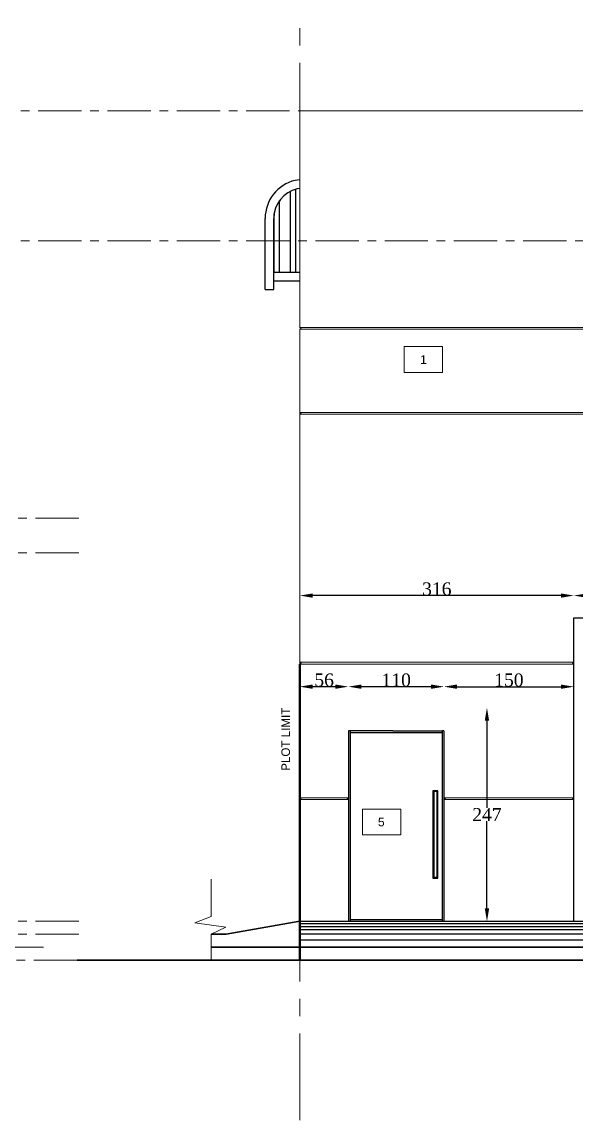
# Model space of a CAD drawing. Header units: millimetres. Extents: x -9083 to 924194, y -232449 to 321637.
# Drawn here: x 85902 to 92298, y 101903 to 114575 of the extents above; entities that cross this region are included whole.
import ezdxf
from ezdxf.enums import TextEntityAlignment as Align

# ---------------------------------------------------------------- set-up
doc = ezdxf.new("R2010")
doc.units = ezdxf.units.MM
doc.header["$LTSCALE"] = 400
doc.header["$MEASUREMENT"] = 0
doc.header["$PDMODE"] = 3
for name, pattern in [('CENTER', [2, 1.25, -0.25, 0.25, -0.25]), ('CENTERX2', [4, 2.5, -0.5, 0.5, -0.5]), ('DASHDOT', [1, 0.5, -0.25, 0, -0.25])]:
    doc.linetypes.add(name, pattern=pattern)
doc.layers.get('0').update_dxf_attribs({"lineweight": 0, "true_color": 0xff1414})
doc.layers.get('Defpoints').update_dxf_attribs({"color": 8, "lineweight": 5})
doc.layers.add('AXIES', color=7, linetype='CENTER', lineweight=0, true_color=0x949596)
doc.layers.add('DOORS', color=1, linetype='Continuous')
doc.layers.add('ELE', color=2, linetype='Continuous')
for name, color, linetype, lineweight in [('ELEVATION 00', 7, 'Continuous', 30), ('ELEVATION 01', 4, 'Continuous', 25), ('ELEVATION 02', 3, 'Continuous', 18), ('PLOT BOWNDARY', 1, 'DASHDOT', 50), ('ROOMS DIMENSION', 3, 'Continuous', 5), ('STAIR', 1, 'Continuous', 5), ('TAG ELEVATIONS DETAIL', 8, 'Continuous', 9), ('WALL PROPOSED', 255, 'Continuous', 30)]:
    doc.layers.add(name, color=color, linetype=linetype, lineweight=lineweight)
doc.styles.add('ROMAN', font='times.ttf')
doc.styles.add('WA-GV03-ELEV & SEC.-TYPE A$0$BOLD', font='romantic.ttf')
doc.styles.add('WA-GV03-ELEV & SEC.-TYPE A$0$Standard', font='arial.ttf')
doc.styles.add('XREF$0$STANDARD', font='verdana.ttf')
doc.dimstyles.new('ELEV DIM', dxfattribs={"dimtxt": 150, "dimasz": 150, "dimexe": 0.06, "dimexo": 0.06, "dimgap": 0.03, "dimtad": 1, "dimtih": 1, "dimtoh": 1, "dimdec": 0, "dimlfac": 0.1, "dimzin": 13, "dimdsep": 46, "dimtxsty": 'ROMAN', "dimcen": 0.09, "dimdle": 0.06, "dimse1": 1, "dimse2": 1, "dimclrd": 256, "dimclre": 256, "dimclrt": 3, "dimadec": 0, "dimazin": 0, "dimtfac": 1, "dimtdec": 0, "dimtix": 1, "dimtmove": 2, "dimatfit": 3, "dimfxl": 0.06, "dimtolj": 1, "dimtzin": 0, "dimarcsym": 0})

# ---------------------------------------------------------------- blocks, each defined once
blk = doc.blocks.new('WA-GV03-ELEV & SEC.-TYPE A$0$RCSS TG')
blk.add_lwpolyline([(28718, -28969), (29160, -28969), (29160, -29267), (28718, -29267)], close=True)
at = {"style": 'WA-GV03-ELEV & SEC.-TYPE A$0$BOLD'}
blk.add_attdef('CH', text='', height=80, dxfattribs=at).set_placement((28932, -29118), align=Align.MIDDLE)
blk = doc.blocks.new('*D364')
at = {"layer": 'Defpoints', "color": 0, "transparency": 16777216}
for p in [(94673, 107955), (92273, 107699), (94673, 107699)]:
    blk.add_point(p, dxfattribs=at)
at = {"layer": 'ROOMS DIMENSION', "lineweight": -2, "transparency": 16777216}
blk.add_line((92423, 107955), (94523, 107955), dxfattribs=at)
at = {"layer": 'ROOMS DIMENSION', "transparency": 16777216}
for points in [[(92423, 107980), (92423, 107930), (92273, 107955)], [(94523, 107980), (94523, 107930), (94673, 107955)]]:
    blk.add_solid(points, dxfattribs=at)
at = {"layer": 'ROOMS DIMENSION', "color": 3, "transparency": 16777216, "insert": (93473, 108031), "char_height": 150, "attachment_point": 5, "style": 'ROMAN'}
blk.add_mtext('\\A1;240', dxfattribs=at)
blk = doc.blocks.new('*D357')
at = {"layer": 'Defpoints', "color": 0, "transparency": 16777216}
for p in [(89109, 107955), (92273, 107699), (89109, 107549)]:
    blk.add_point(p, dxfattribs=at)
at = {"layer": 'ROOMS DIMENSION', "lineweight": -2, "transparency": 16777216}
blk.add_line((92123, 107955), (89259, 107955), dxfattribs=at)
at = {"layer": 'ROOMS DIMENSION', "transparency": 16777216}
for points in [[(89259, 107980), (89259, 107930), (89109, 107955)], [(92123, 107980), (92123, 107930), (92273, 107955)]]:
    blk.add_solid(points, dxfattribs=at)
at = {"layer": 'ROOMS DIMENSION', "color": 3, "transparency": 16777216, "insert": (90691, 108031), "char_height": 150, "attachment_point": 5, "style": 'ROMAN'}
blk.add_mtext('\\A1;316', dxfattribs=at)
blk = doc.blocks.new('*D358')
at = {"layer": 'Defpoints', "color": 0, "transparency": 16777216}
for p in [(90773, 106662), (90773, 104194), (91270, 104194)]:
    blk.add_point(p, dxfattribs=at)
at = {"layer": 'ELEVATION 02', "lineweight": -2, "transparency": 16777216}
for p, q in [((91270, 106512), (91270, 105505)), ((91270, 104344), (91270, 105352))]:
    blk.add_line(p, q, dxfattribs=at)
at = {"layer": 'ELEVATION 02', "transparency": 16777216}
for points in [[(91245, 106512), (91295, 106512), (91270, 106662)], [(91245, 104344), (91295, 104344), (91270, 104194)]]:
    blk.add_solid(points, dxfattribs=at)
at = {"layer": 'ELEVATION 02', "color": 3, "transparency": 16777216, "insert": (91270, 105428), "char_height": 150, "attachment_point": 5, "style": 'ROMAN'}
blk.add_mtext('\\A1;247', dxfattribs=at)
blk = doc.blocks.new('*D359')
at = {"layer": 'Defpoints', "color": 0, "transparency": 16777216}
for p in [(89671, 106904), (90773, 106812), (89671, 106394)]:
    blk.add_point(p, dxfattribs=at)
at = {"layer": 'ELEVATION 02', "lineweight": -2, "transparency": 16777216}
blk.add_line((90623, 106904), (89821, 106904), dxfattribs=at)
at = {"layer": 'ELEVATION 02', "transparency": 16777216}
for points in [[(89821, 106929), (89821, 106879), (89671, 106904)], [(90623, 106929), (90623, 106879), (90773, 106904)]]:
    blk.add_solid(points, dxfattribs=at)
at = {"layer": 'ELEVATION 02', "color": 3, "transparency": 16777216, "insert": (90222, 106980), "char_height": 150, "attachment_point": 5, "style": 'ROMAN'}
blk.add_mtext('\\A1;110', dxfattribs=at)
blk = doc.blocks.new('*D360')
at = {"layer": 'Defpoints', "color": 0, "transparency": 16777216}
for p in [(89109, 106904), (89109, 106812), (89671, 106394)]:
    blk.add_point(p, dxfattribs=at)
at = {"layer": 'ROOMS DIMENSION', "lineweight": -2, "transparency": 16777216}
blk.add_line((89521, 106904), (89259, 106904), dxfattribs=at)
at = {"layer": 'ROOMS DIMENSION', "transparency": 16777216}
for points in [[(89259, 106929), (89259, 106879), (89109, 106904)], [(89521, 106929), (89521, 106879), (89671, 106904)]]:
    blk.add_solid(points, dxfattribs=at)
at = {"layer": 'ROOMS DIMENSION', "color": 3, "transparency": 16777216, "insert": (89390, 106980), "char_height": 150, "attachment_point": 5, "style": 'ROMAN'}
blk.add_mtext('\\A1;56', dxfattribs=at)
blk = doc.blocks.new('*D361')
at = {"layer": 'Defpoints', "color": 0, "transparency": 16777216}
for p in [(92273, 106904), (90773, 106812), (92273, 106812)]:
    blk.add_point(p, dxfattribs=at)
at = {"layer": 'ELEVATION 02', "lineweight": -2, "transparency": 16777216}
blk.add_line((90923, 106904), (92123, 106904), dxfattribs=at)
at = {"layer": 'ELEVATION 02', "transparency": 16777216}
for points in [[(90923, 106929), (90923, 106879), (90773, 106904)], [(92123, 106929), (92123, 106879), (92273, 106904)]]:
    blk.add_solid(points, dxfattribs=at)
at = {"layer": 'ELEVATION 02', "color": 3, "transparency": 16777216, "insert": (91523, 106980), "char_height": 150, "attachment_point": 5, "style": 'ROMAN'}
blk.add_mtext('\\A1;150', dxfattribs=at)
blk = doc.blocks.new('ERFFEF')
at = {"layer": 'AXIES', "linetype": 'CENTERX2'}
blk.add_line((89109.1, 101902.7), (89109.1, 116678.7), dxfattribs=at)
blk = doc.blocks.new('*D648')
at = {"layer": 'Defpoints', "color": 0, "transparency": 16777216}
for p in [(87908, 108449), (89109, 108449, 0), (86883, 104199, 0)]:
    blk.add_point(p, dxfattribs=at)
at = {"layer": 'ROOMS DIMENSION', "lineweight": -2, "transparency": 16777216}
for p, q in [((87908, 108299), (87908, 106400)), ((87908, 104349), (87908, 106248))]:
    blk.add_line(p, q, dxfattribs=at)
at = {"layer": 'ROOMS DIMENSION', "transparency": 16777216}
for points in [[(87883, 108299), (87933, 108299), (87908, 108449)], [(87883, 104349), (87933, 104349), (87908, 104199)]]:
    blk.add_solid(points, dxfattribs=at)
at = {"layer": 'ROOMS DIMENSION', "color": 3, "transparency": 16777216, "insert": (87908, 106324), "char_height": 150, "attachment_point": 5, "style": 'ROMAN'}
blk.add_mtext('\\A1;425', dxfattribs=at)
blk = doc.blocks.new('*D649')
at = {"layer": 'Defpoints', "color": 0, "transparency": 16777216}
for p in [(87908, 112049), (89109, 112049, 0), (89109, 108849, 0)]:
    blk.add_point(p, dxfattribs=at)
at = {"layer": 'ROOMS DIMENSION', "lineweight": -2, "transparency": 16777216}
for p, q in [((87908, 111899), (87908, 110525)), ((87908, 108999), (87908, 110373))]:
    blk.add_line(p, q, dxfattribs=at)
at = {"layer": 'ROOMS DIMENSION', "transparency": 16777216}
for points in [[(87883, 111899), (87933, 111899), (87908, 112049)], [(87883, 108999), (87933, 108999), (87908, 108849)]]:
    blk.add_solid(points, dxfattribs=at)
at = {"layer": 'ROOMS DIMENSION', "color": 3, "transparency": 16777216, "insert": (87908, 110449), "char_height": 150, "attachment_point": 5, "style": 'ROMAN'}
blk.add_mtext('\\A1;320', dxfattribs=at)
blk = doc.blocks.new('*D650')
at = {"layer": 'Defpoints', "color": 0, "transparency": 16777216}
for p in [(87241, 113549), (88759, 113549, 0), (87233, 103749, 0)]:
    blk.add_point(p, dxfattribs=at)
at = {"layer": 'ROOMS DIMENSION', "lineweight": -2, "transparency": 16777216}
for p, q in [((87241, 113399), (87241, 108725)), ((87241, 103899), (87241, 108572))]:
    blk.add_line(p, q, dxfattribs=at)
at = {"layer": 'ROOMS DIMENSION', "transparency": 16777216}
for points in [[(87216, 113399), (87266, 113399), (87241, 113549)], [(87216, 103899), (87266, 103899), (87241, 103749)]]:
    blk.add_solid(points, dxfattribs=at)
at = {"layer": 'ROOMS DIMENSION', "color": 3, "transparency": 16777216, "insert": (87241, 108649), "char_height": 150, "attachment_point": 5, "style": 'ROMAN'}
blk.add_mtext('\\A1;980', dxfattribs=at)
blk = doc.blocks.new('*D543')
at = {"layer": 'Defpoints', "color": 0, "transparency": 16777216}
for p in [(89109, 108849), (87908, 108449), (89109, 108449)]:
    blk.add_point(p, dxfattribs=at)
at = {"layer": 'ROOMS DIMENSION', "lineweight": -2, "transparency": 16777216}
for p, q in [((87908, 108999), (87908, 109149)), ((87908, 108849), (87908, 108725)), ((87908, 108449), (87908, 108573)), ((87908, 108299), (87908, 108149))]:
    blk.add_line(p, q, dxfattribs=at)
at = {"layer": 'ROOMS DIMENSION', "transparency": 16777216}
for points in [[(87883, 108999), (87933, 108999), (87908, 108849)], [(87883, 108299), (87933, 108299), (87908, 108449)]]:
    blk.add_solid(points, dxfattribs=at)
at = {"layer": 'ROOMS DIMENSION', "color": 3, "transparency": 16777216, "insert": (87908, 108649), "char_height": 150, "attachment_point": 5, "style": 'ROMAN'}
blk.add_mtext('\\A1;40', dxfattribs=at)
blk = doc.blocks.new('*D651')
at = {"layer": 'Defpoints', "color": 0, "transparency": 16777216}
for p in [(87908, 113549), (89109, 113549), (89109, 112049)]:
    blk.add_point(p, dxfattribs=at)
at = {"layer": 'ROOMS DIMENSION', "lineweight": -2, "transparency": 16777216}
for p, q in [((87908, 113399), (87908, 112875)), ((87908, 112199), (87908, 112723))]:
    blk.add_line(p, q, dxfattribs=at)
at = {"layer": 'ROOMS DIMENSION', "transparency": 16777216}
for points in [[(87883, 113399), (87933, 113399), (87908, 113549)], [(87883, 112199), (87933, 112199), (87908, 112049)]]:
    blk.add_solid(points, dxfattribs=at)
at = {"layer": 'ROOMS DIMENSION', "color": 3, "transparency": 16777216, "insert": (87908, 112799), "char_height": 150, "attachment_point": 5, "style": 'ROMAN'}
blk.add_mtext('\\A1;150', dxfattribs=at)
blk = doc.blocks.new('FXCGXGG')
at = {"layer": 'AXIES', "linetype": 'CENTERX2', "ltscale": 0.5}
for p, q in [((96341.3, 113548.9), (83386.6, 113548.9)), ((96341.3, 112048.9), (83386.6, 112048.9)), ((89109.1, 108848.9), (83462.6, 108848.9)), ((89109.1, 108448.9), (83462.6, 108448.9)), ((89109.1, 104198.9), (83462.6, 104198.9)), ((89109.1, 104048.9), (83462.6, 104048.9)), ((88703.3, 103898.9), (83056.8, 103898.9)), ((89090.8, 103748.9), (83105.2, 103748.9))]:
    blk.add_line(p, q, dxfattribs=at)
at = {"layer": 'ROOMS DIMENSION'}
for base, p1, p2, picture, middle in [((87241.2, 113548.9, 0), (87232.6, 103748.9), (88759.1, 113548.9), '*D650', (87241.2, 108648.9, 0)), ((87907.7, 113548.9), (89109.1, 112048.9), (89109.1, 113548.9), '*D651', (87907.7, 112798.9)), ((87907.7, 112048.9, 0), (89109.1, 108848.9), (89109.1, 112048.9), '*D649', (87907.7, 110448.9, 0)), ((87907.7, 108448.9), (89109.1, 108848.9), (89109.1, 108448.9), '*D543', (87907.7, 108648.9)), ((87907.9, 108448.9, 0), (86883.2, 104198.9), (89109.1, 108448.9), '*D648', (87907.9, 106323.9, 0))]:
    dim = blk.add_linear_dim(base=base, p1=p1, p2=p2, angle=90, dimstyle='ELEV DIM', dxfattribs=at)
    dim.commit()
    dim.dimension.update_dxf_attribs({"geometry": picture, "text_midpoint": middle})

msp = doc.modelspace()

# ---------------------------------------------------------------- hatches: boundary and pattern name
at = {"layer": 'ELEVATION 01'}
h = msp.add_hatch(dxfattribs=at)
h.set_pattern_fill('ANSI32', color=256, scale=500, angle=45, style=0)
h.set_pattern_definition([(90, (3312.86, 30519.06), (-187.5, 0), []), (90, (3375.36, 30581.56), (-187.5, 0), [])])
edge = h.paths.add_edge_path()
edge.add_line((103573.55424, 112653.32238), (103573.55424, 111688.91877))
edge.add_line((103573.55424, 111688.91877), (103873.54246, 111688.91877))
edge.add_line((103873.54246, 111688.91877), (103873.54246, 112308.50582))
edge.add_arc((103523.54246, 112308.50582), 350, 0, 76.708777537)
edge.add_line((103604.00769, 112649.13075), (103573.55424, 112653.32238))
edge = h.paths.add_edge_path()
edge.add_line((89109.13774, 111688.91877), (89109.13774, 112653.32562))
edge.add_line((89109.13774, 112653.32562), (89078.66073, 112649.13075))
edge.add_arc((89159.12596, 112308.50582), 350, 103.291222455, 180)
edge.add_line((88809.12596, 112308.50582), (88809.12596, 111688.91877))
edge.add_line((88809.12596, 111688.91877), (89109.13774, 111688.91877))

# ---------------------------------------------------------------- linework, layer by layer
at = {"layer": 'DOORS', "lineweight": -2}
for p, q in [((92273.49874, 107698.91877), (94673.49874, 107698.91877)), ((92273.49874, 104198.91877), (92273.49874, 107698.91877))]:
    msp.add_line(p, q, dxfattribs=at)
at = {"layer": 'DOORS'}
for p, q in [((89691.49874, 106394.28298), (89671.49874, 106394.28298)), ((89671.49874, 106394.28298), (89671.49874, 104194.28298)), ((89691.49874, 106394.28298), (89691.49874, 104194.28298)), ((89801.49874, 106394.28298), (89691.49874, 106394.28298)), ((89691.49874, 106374.28298), (90753.49874, 106374.28298)), ((90183.49874, 106394.28298), (89801.49874, 106394.28298)), ((90183.49874, 106394.28298), (90753.49874, 106394.28298)), ((90773.49874, 106394.28298), (90753.49874, 106394.28298)), ((90753.49874, 106394.28298), (90753.49874, 104194.28298)), ((90773.49874, 106394.28298), (90773.49874, 104194.28298)), ((90753.49874, 104214.28298), (89691.49874, 104214.28298))]:
    msp.add_line(p, q, dxfattribs=at)
at = {"layer": 'DOORS', "elevation": 0}
for points in [[(90703.60388, 105702.34428), (90646.24904, 105702.34428), (90646.24904, 104695.29187), (90703.60388, 104695.29187)], [(90693.60388, 105692.34428), (90656.24904, 105692.34428), (90656.24904, 104705.29187), (90693.60388, 104705.29187)]]:
    msp.add_lwpolyline(points, close=True, dxfattribs=at)
at = {"layer": 'ELE', "color": 3}
for p, q in [((89109.13774, 104194.28826, 0), (89109.12214, 103898.91877, 0)), ((97704.27067, 104194.28298, 0), (89109.13774, 104194.28298))]:
    msp.add_line(p, q, dxfattribs=at)
at = {"layer": 'ELE', "color": 8}
for p, q in [((97704.27067, 104167.5001, 0), (89109.13774, 104167.5001)), ((97704.27067, 104132.34024, 0), (89109.13774, 104132.34024)), ((97704.27067, 104098.90456, 0), (89109.13774, 104098.90456)), ((97704.27067, 104046.60088, 0), (89109.13774, 104046.60088)), ((97704.27067, 103978.52772, 0), (89109.13774, 103978.52772))]:
    msp.add_line(p, q, dxfattribs=at)
at = {"layer": 'ELEVATION 00'}
for p, q in [((88258.72753, 104048.91877), (89109.13774, 104198.91877)), ((88084.55999, 104048.91877), (88258.72753, 104048.91877)), ((89109.13006, 104048.91877), (89109.13774, 104048.91877)), ((88084.55999, 103898.91877), (105220.43957, 103898.91877)), ((86538.7356, 103748.91877), (106223.04631, 103748.91877))]:
    msp.add_line(p, q, dxfattribs=at)
at = {"layer": 'ELEVATION 01'}
for p, q in [((89109.13774, 112753.85515), (89055.95141, 112746.51839)), ((89109.13774, 112653.32562), (89078.66073, 112649.13075)), ((88709.12596, 111488.91877), (88709.12596, 112308.50582)), ((88809.12596, 111488.91877), (88809.12596, 112308.50582)), ((88809.12596, 111688.91877), (89109.13774, 111688.91877)), ((88809.12596, 111588.91877), (89109.13774, 111588.91877)), ((88709.12596, 111488.91877), (88809.12596, 111488.91877))]:
    msp.add_line(p, q, dxfattribs=at)
for radius in [450, 350]:
    msp.add_arc((89159.12596, 112308.50582), radius, 103.254496943, 180, dxfattribs=at)
at = {"layer": 'ELEVATION 02'}
for p, q in [((89109.13774, 113548.91877), (89109.13774, 111048.91877)), ((103573.55424, 113548.91877), (89109.13774, 113548.91877)), ((89109.1235, 111028.91877), (89109.1235, 110068.91877)), ((89109.1235, 111028.91877), (94009.57514, 111028.91877)), ((94009.57514, 111048.91877), (89109.13774, 111048.91877)), ((89125.87902, 111038.91877), (89109.15198, 111048.91877)), ((89109.15198, 111028.91877), (89125.87902, 111038.91877)), ((94009.58938, 110068.91877), (89109.1235, 110068.91877)), ((89109.1235, 110048.91877), (89109.13774, 108738.91877)), ((89109.1235, 110048.91877), (94009.58938, 110048.91877)), ((89125.86479, 110058.91877), (89109.13774, 110068.91877)), ((89109.13774, 110048.91877), (89125.86479, 110058.91877)), ((89109.13774, 108738.91877), (89109.13774, 107184.91877)), ((89125.86479, 107174.91877), (89109.13774, 107184.91877)), ((92273.49874, 107184.91877), (89109.13774, 107184.91877)), ((89109.13774, 107164.91877), (89125.86479, 107174.91877)), ((89109.13774, 107164.91877), (89109.13774, 105621.91877)), ((89109.13774, 107164.91877), (92273.49874, 107164.91877)), ((92256.77169, 107174.91877), (92273.49874, 107184.91877)), ((92273.49874, 107164.91877), (92256.77169, 107174.91877)), ((89125.86479, 105611.91877), (89109.13774, 105621.91877)), ((89109.13774, 105621.91877), (89671.49874, 105621.91877)), ((89109.13774, 105601.91877), (89125.86479, 105611.91877)), ((89109.13774, 105601.91877), (89109.13774, 104048.91877)), ((89109.13774, 105601.91877), (89671.49874, 105601.91877)), ((89654.77169, 105611.91877), (89671.49874, 105621.91877)), ((89671.49874, 105601.91877), (89654.77169, 105611.91877)), ((92273.49874, 105621.91877), (90773.49874, 105621.91877)), ((90790.22579, 105611.91877), (90773.49874, 105621.91877)), ((90773.49874, 105601.91877), (90790.22579, 105611.91877)), ((90773.49874, 105601.91877), (92273.49874, 105601.91877)), ((92256.77169, 105611.91877), (92273.49874, 105621.91877)), ((92273.49874, 105601.91877), (92256.77169, 105611.91877))]:
    msp.add_line(p, q, dxfattribs=at)
at = {"layer": 'PLOT BOWNDARY', "const_width": 25}
msp.add_lwpolyline([(89109.13774, 103748.91877), (89109.13774, 107164.91877)], dxfattribs=at)
at = {"layer": 'STAIR'}
msp.add_lwpolyline([(88084.55999, 104683.4904), (88084.55999, 104250.42588), (87897.23748, 104177.31967), (88255.28197, 104127.31967), (88084.55999, 104049.44001), (88084.55999, 103748.91877)], dxfattribs=at)

# ---------------------------------------------------------------- block references
at = {"layer": 'AXIES'}
msp.add_blockref('ERFFEF', (0, 0), dxfattribs=at)
at = {"layer": 'TAG ELEVATIONS DETAIL'}
ref = msp.add_blockref('WA-GV03-ELEV & SEC.-TYPE A$0$RCSS TG', (61595.26427, 139797.81824), dxfattribs=at)
ref.add_attrib('CH', '1', dxfattribs={"layer": '0', "color": 1, "height": 100, "style": 'WA-GV03-ELEV & SEC.-TYPE A$0$Standard'}).set_placement((90536.90222, 110679.60915), align=Align.MIDDLE)
ref = msp.add_blockref('WA-GV03-ELEV & SEC.-TYPE A$0$RCSS TG', (118991.88428, 134459.88407), dxfattribs=dict(at, xscale=-1))
ref.add_attrib('CH', '5', dxfattribs={"layer": '0', "color": 1, "height": 100, "style": 'WA-GV03-ELEV & SEC.-TYPE A$0$Standard'}).set_placement((90050.24632, 105341.67498), align=Align.MIDDLE)
at = {"layer": 'WALL PROPOSED'}
msp.add_blockref('FXCGXGG', (-2552.07919, 0), dxfattribs=at)

# ---------------------------------------------------------------- texts
at = {"layer": 'PLOT BOWNDARY', "insert": (88946.84586, 106297.48507), "char_height": 100, "width": 3591.7615035, "attachment_point": 5, "rotation": 90, "style": 'XREF$0$STANDARD'}
msp.add_mtext('{\\fStylus BT|b0|i0|c0|p34;PLOT LIMIT}', dxfattribs=at)

# ---------------------------------------------------------------- dimensions: what is measured, and where the dimension line sits
at = {"layer": 'ELEVATION 02'}
for base, p2, picture, middle in [((89671.49874, 106903.9821), (89671.49874, 106394.28298), '*D359', (90222.49874, 106980.30987)), ((92273.49874, 106903.9821), (92273.49874, 106811.91877), '*D361', (91523.49874, 106980.30987))]:
    dim = msp.add_linear_dim(base=base, p1=(90773.49874, 106811.91877), p2=p2, dimstyle='ELEV DIM', dxfattribs=at)
    dim.commit()
    dim.dimension.update_dxf_attribs({"geometry": picture, "text_midpoint": middle})
dim = msp.add_linear_dim(base=(91269.6592, 104194.28298), p1=(90773.49874, 106661.91877), p2=(90773.49874, 104194.28298), angle=90, dimstyle='ELEV DIM', dxfattribs=at)
dim.commit()
dim.dimension.update_dxf_attribs({"geometry": '*D358', "text_midpoint": (91269.6592, 105428.10088)})
at = {"layer": 'ROOMS DIMENSION'}
for base, p1, p2, picture, middle in [((89109.13774, 107954.54807), (92273.49874, 107698.91877), (89109.13774, 107548.91877), '*D357', (90691.31824, 108030.87584)), ((94673.49874, 107954.54807), (92273.49874, 107698.91877), (94673.49874, 107698.91877), '*D364', (93473.49874, 108030.87584)), ((89109.13774, 106903.9521), (89671.49874, 106394.28298), (89109.13774, 106811.91877), '*D360', (89390.31824, 106980.27987))]:
    dim = msp.add_linear_dim(base=base, p1=p1, p2=p2, dimstyle='ELEV DIM', dxfattribs=at)
    dim.commit()
    dim.dimension.update_dxf_attribs({"geometry": picture, "text_midpoint": middle})

doc.saveas('drawing.dxf')
